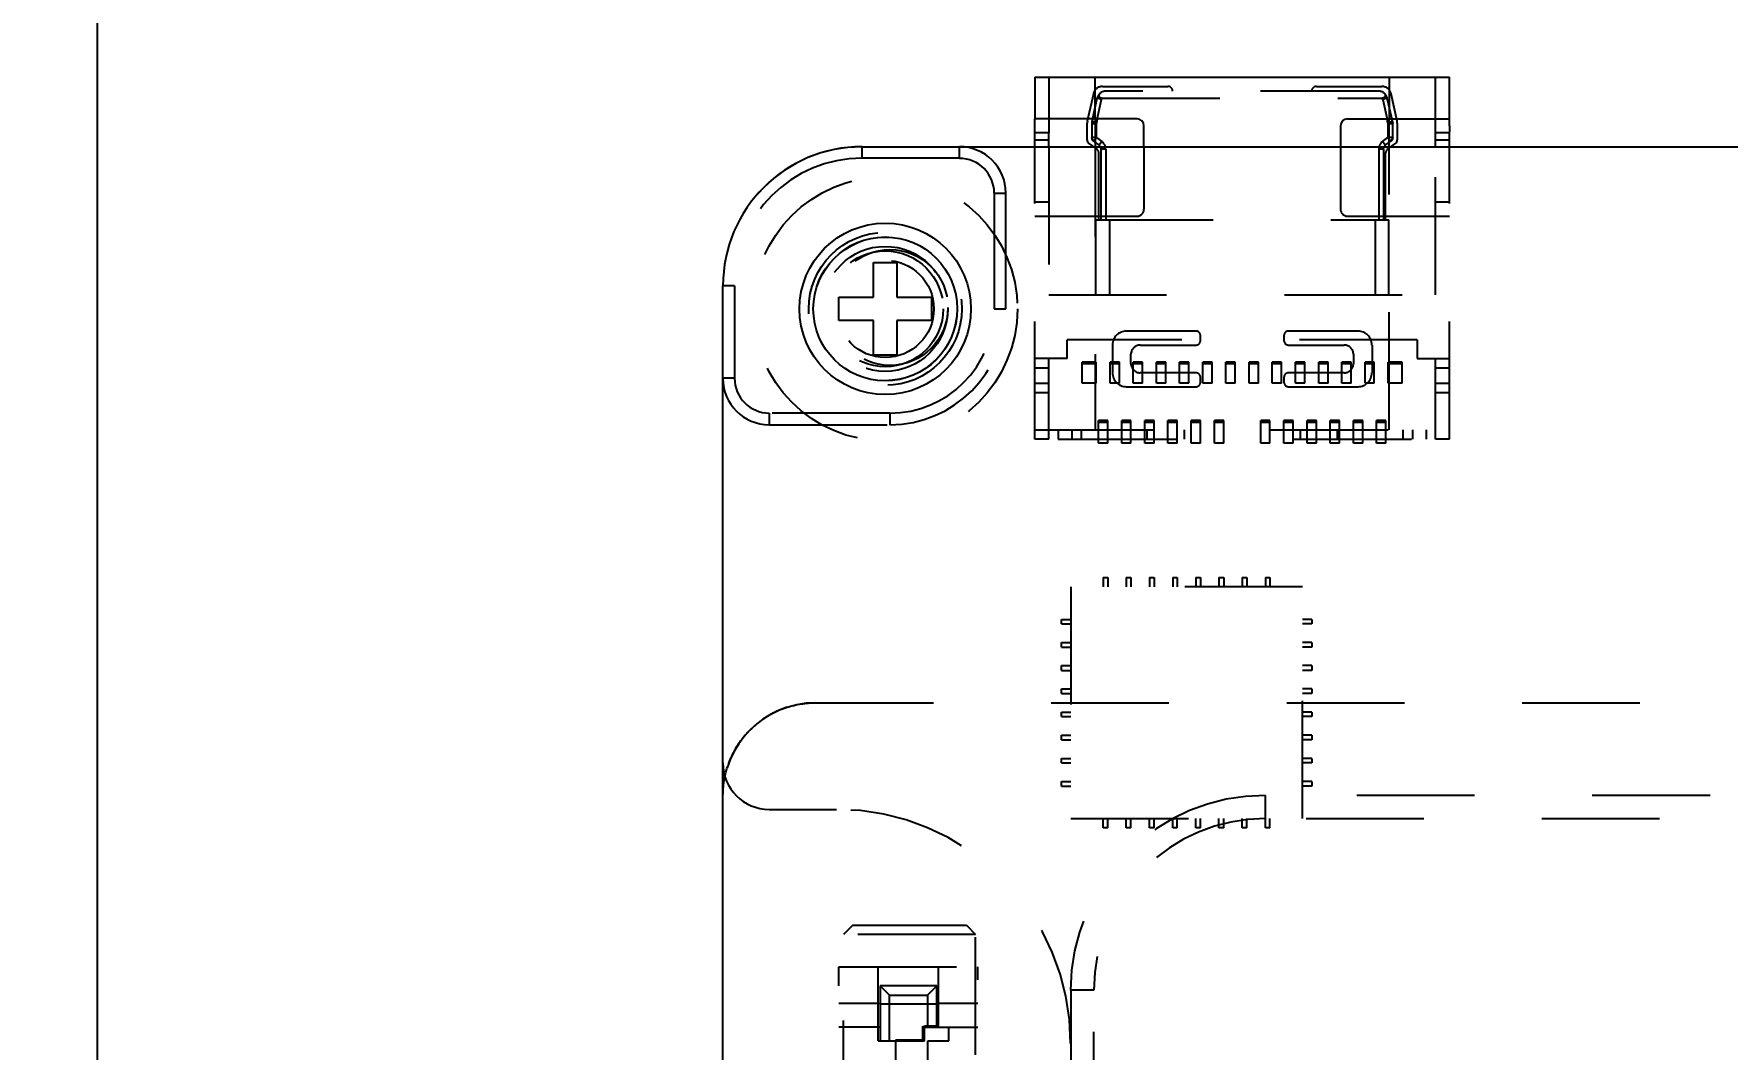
# Model space of a CAD drawing. Header units: inches. Extents: x 0 to 8.3, y 0 to 11.7.
# Drawn here: x 2.195 to 3.633, y 4.009 to 4.872 of the extents above; entities that cross this region are included whole.
import ezdxf

# ---------------------------------------------------------------- set-up
doc = ezdxf.new("R2010")
doc.units = ezdxf.units.IN
doc.header["$LTSCALE"] = 0.762205
doc.header["$MEASUREMENT"] = 0
doc.linetypes.add('HIDDEN', pattern=[0.2, 0.1, -0.1])
doc.layers.get('0').update_dxf_attribs({"linetype": 'CONTINUOUS'})
for name, color, linetype in [('02___PRT_ALL_AXES', 7, 'CONTINUOUS'), ('03___PRT_ALL_CURVES', 7, 'CONTINUOUS'), ('03__ASM_ALL_CURVES', 7, 'CONTINUOUS'), ('DEFAULT_2', 8, 'HIDDEN')]:
    doc.layers.add(name, color=color, linetype=linetype)
doc.styles.get("Standard").update_dxf_attribs({"font": 'txt', "width": 0.8})
doc.dimstyles.new('DIMSTYLE_1', dxfattribs={"dimtxt": 0.15625, "dimasz": 0.1875, "dimexe": 0.125, "dimexo": 0.0625, "dimgap": 0.078125, "dimtad": 0, "dimtih": 1, "dimtoh": 1, "dimzin": 4, "dimdsep": 46, "dimtxsty": 'STANDARD', "dimblk": 'CLOSED', "dimblk1": 'CLOSED', "dimblk2": 'CLOSED', "dimcen": 0.09, "dimadec": 0, "dimazin": 0, "dimtfac": 1, "dimtofl": 0, "dimtmove": 0, "dimatfit": 3, "dimldrblk": 'CLOSED', "dimfxl": 1, "dimtolj": 1, "dimtzin": 4, "dimarcsym": 0})

# ---------------------------------------------------------------- blocks, each defined once
blk = doc.blocks.new('_CLOSED')
at = {"color": 0, "linetype": 'BYBLOCK'}
for p, q in [((0, 0), (-1, 0.1667)), ((-1, 0.1667), (-1, -0.1667)), ((-1, -0.1667), (0, 0)), ((-1, 0), (0, 0))]:
    blk.add_line(p, q, dxfattribs=at)
blk = doc.blocks.new('*D0')
at = {"color": 2, "linetype": 'CONTINUOUS'}
for p, q in [((2.3435, 10.5477), (1.1297, 10.5477)), ((1.2547, 10.5477), (1.2547, 5.9165)), ((1.2547, 0.9729), (1.2547, 5.604)), ((2.3435, 0.9729), (1.1297, 0.9729))]:
    blk.add_line(p, q, dxfattribs=at)
at = {"color": 2, "linetype": 'CONTINUOUS', "xscale": 0.1875, "yscale": 0.1875, "zscale": 0.1875}
for p, rotation in [((1.2547, 10.5477), 90), ((1.2547, 0.9729), 270)]:
    blk.add_blockref('_CLOSED', p, dxfattribs=dict(at, rotation=rotation))
at = {"color": 2, "linetype": 'CONTINUOUS', "insert": (1.2547, 5.8384), "char_height": 0.15625, "width": 0.625, "attachment_point": 2, "line_spacing_factor": 0.9}
blk.add_mtext('243.2', dxfattribs=at)

msp = doc.modelspace()

# ---------------------------------------------------------------- linework, layer by layer
at = {"color": 7, "linetype": 'CONTINUOUS'}
for p, q in [((2.2485, 10.3902), (2.2485, 1.0516)), ((3.0449, 4.8351), (3.0449, 4.7996)), ((3.0449, 4.8351), (3.3969, 4.8351)), ((3.0961, 4.7996), (3.0961, 4.8351)), ((3.3457, 4.8351), (3.3457, 4.7996)), ((3.3969, 4.7996), (3.3969, 4.8351)), ((3.1316, 4.7996), (3.0449, 4.7996)), ((3.0449, 4.7906), (3.0449, 4.7988)), ((3.0567, 4.7937), (3.0567, 4.7887)), ((3.0892, 4.7819), (3.0892, 4.7961)), ((3.0933, 4.7974), (3.0932, 4.7957)), ((3.0932, 4.7957), (3.0932, 4.7839)), ((3.0932, 4.7957), (3.0971, 4.7957)), ((3.094, 4.8001), (3.0933, 4.7974)), ((3.0972, 4.7965), (3.0933, 4.7974)), ((3.0978, 4.7993), (3.0971, 4.7961)), ((3.0971, 4.7839), (3.0971, 4.7961)), ((3.1375, 4.776), (3.1375, 4.7937)), ((3.3044, 4.7937), (3.3044, 4.776)), ((3.3103, 4.7996), (3.3969, 4.7996)), ((3.3447, 4.7961), (3.344, 4.7993)), ((3.3485, 4.7974), (3.3446, 4.7965)), ((3.3447, 4.7961), (3.3447, 4.7839)), ((3.3447, 4.7957), (3.3487, 4.7957)), ((3.3485, 4.7974), (3.3479, 4.8001)), ((3.3487, 4.7839), (3.3487, 4.7957)), ((3.3526, 4.7961), (3.3526, 4.7819)), ((3.3851, 4.7906), (3.3851, 4.7988)), ((3.3969, 4.7937), (3.3969, 4.7887)), ((2.8981, 4.776), (6.0083, 4.776)), ((3.0449, 4.776), (3.0449, 4.7878)), ((3.0567, 4.7878), (3.0449, 4.7878)), ((3.0449, 4.7819), (3.0567, 4.7819)), ((3.0567, 4.776), (3.0567, 4.7878)), ((3.0907, 4.7788), (3.0924, 4.7776)), ((3.0971, 4.7839), (3.0932, 4.7839)), ((3.0947, 4.7807), (3.0971, 4.7839)), ((3.0947, 4.7807), (3.0995, 4.7772)), ((3.0971, 4.7839), (3.1018, 4.7803)), ((3.1018, 4.7803), (3.0995, 4.7772)), ((3.34, 4.7803), (3.3447, 4.7839)), ((3.3424, 4.7772), (3.34, 4.7803)), ((3.3424, 4.7772), (3.3471, 4.7807)), ((3.3447, 4.7839), (3.3471, 4.7807)), ((3.3487, 4.7839), (3.3447, 4.7839)), ((3.3471, 4.7807), (3.3483, 4.7821)), ((3.3495, 4.7776), (3.351, 4.7788)), ((3.3851, 4.776), (3.3851, 4.7878)), ((3.3969, 4.7878), (3.3851, 4.7878)), ((3.3851, 4.7819), (3.3969, 4.7819)), ((3.3969, 4.776), (3.3969, 4.7878)), ((2.9079, 4.6481), (2.9079, 4.6776)), ((2.9079, 4.6776), (2.9276, 4.6776)), ((2.9276, 4.6776), (2.9276, 4.6481)), ((2.78, 2.6894), (2.78, 4.6579)), ((2.8784, 4.6284), (2.8784, 4.6481)), ((2.8784, 4.6481), (2.9079, 4.6481)), ((2.9276, 4.6481), (2.9571, 4.6481)), ((2.9571, 4.6481), (2.9571, 4.6284)), ((2.9079, 4.6284), (2.8784, 4.6284)), ((2.9079, 4.5988), (2.9079, 4.6284)), ((2.9276, 4.6284), (2.9276, 4.5988)), ((2.9571, 4.6284), (2.9276, 4.6284)), ((2.9276, 4.5988), (2.9079, 4.5988))]:
    msp.add_line(p, q, dxfattribs=at)
for radius in [0.0728, 0.0611]:
    msp.add_circle((2.9178, 4.6382), radius, dxfattribs=at)
for centre, radius, start, end in [((3.0971, 4.7961), 0.00787, 167.5467, 180), ((3.101, 4.7957), 0.00787, 167.5275, 180), ((3.1316, 4.7937), 0.00591, 0, 90), ((3.3103, 4.7937), 0.00591, 90, 180), ((3.3408, 4.7957), 0.00787, 0, 12.4725), ((3.3447, 4.7961), 0.00787, 0, 12.4725), ((2.8981, 4.6579), 0.1181, 90, 180), ((3.0932, 4.7819), 0.00394, 180, 231.5686), ((3.0971, 4.7839), 0.00394, 180, 233.1301), ((3.0971, 4.774), 0.00787, 17.71, 53.1301), ((3.3447, 4.774), 0.00787, 126.8699, 144.5783), ((3.3447, 4.7839), 0.00394, 306.8699, 360), ((3.3487, 4.7819), 0.00394, 306.8699, 358.4385)]:
    msp.add_arc(centre, radius, start, end, dxfattribs=at)
at = {"layer": '02___PRT_ALL_AXES', "color": 8, "linetype": 'HIDDEN'}
for radius in [0.0531, 0.0492]:
    msp.add_circle((2.9178, 4.6382), radius, dxfattribs=at)
at = {"layer": '03___PRT_ALL_CURVES', "color": 4, "linetype": 'CONTINUOUS'}
msp.add_line((2.2485, 10.3902), (2.2485, 1.0514), dxfattribs=at)
at = {"layer": '03___PRT_ALL_CURVES', "color": 8, "linetype": 'HIDDEN'}
for p, q in [((2.8587, 4.3036), (4.1835, 4.3036)), ((2.78, 3.3587), (2.78, 4.2248))]:
    msp.add_line(p, q, dxfattribs=at)
msp.add_circle((2.9218, 4.6394), 0.0492, dxfattribs=at)
for centre, radius, start, end in [((2.8584, 4.2253), 0.0782, 107.9325, 126.0675), ((2.8591, 4.2244), 0.0793, 126.061, 143.939), ((2.8582, 4.2251), 0.0782, 143.9325, 162.0675)]:
    msp.add_arc(centre, radius, start, end, dxfattribs=at)
for points in [[(2.8344, 4.2997), (2.8422, 4.3022), (2.8505, 4.3035), (2.8587, 4.3036)], [(2.78, 4.2248), (2.78, 4.233), (2.7813, 4.2413), (2.7838, 4.2492)]]:
    msp.add_open_spline(points, degree=3, dxfattribs=at)
at = {"layer": '03__ASM_ALL_CURVES', "color": 8, "linetype": 'HIDDEN'}
for p, q in [((2.8981, 4.776), (6.0083, 4.776)), ((2.78, 2.6894), (2.78, 4.6579))]:
    msp.add_line(p, q, dxfattribs=at)
msp.add_arc((2.8981, 4.6579), 0.1181, 90, 180, dxfattribs=at)
at = {"layer": 'DEFAULT_2', "color": 8, "linetype": 'HIDDEN'}
for p, q in [((3.0567, 4.8351), (3.0567, 4.7937)), ((3.3851, 4.7988), (3.3851, 4.8351)), ((3.0945, 4.821), (3.0894, 4.7978)), ((3.102, 4.8173), (3.1016, 4.8162)), ((3.102, 4.8173), (3.3399, 4.8173)), ((3.1022, 4.8272), (3.1579, 4.8272)), ((3.3364, 4.8233), (3.1054, 4.8233)), ((3.2839, 4.8272), (3.3396, 4.8272)), ((3.3403, 4.8162), (3.3398, 4.8173)), ((3.3524, 4.7978), (3.3473, 4.821)), ((3.094, 4.8001), (3.0977, 4.8171)), ((3.1015, 4.8162), (3.0977, 4.8171)), ((3.0978, 4.7993), (3.1015, 4.8162)), ((3.3441, 4.8171), (3.3403, 4.8162)), ((3.3403, 4.8162), (3.344, 4.7993)), ((3.3479, 4.8001), (3.3441, 4.8171)), ((3.0449, 4.7988), (3.0449, 4.7996)), ((3.0449, 4.7878), (3.0449, 4.7906)), ((3.0567, 4.7887), (3.0567, 4.7878)), ((3.0933, 4.7974), (3.0933, 4.7974)), ((3.0961, 4.7996), (3.0961, 4.5355)), ((3.3457, 4.5355), (3.3457, 4.7996)), ((3.3485, 4.7974), (3.3487, 4.7957)), ((3.3851, 4.7878), (3.3851, 4.7906)), ((3.3969, 4.7937), (3.3969, 4.7996)), ((3.3969, 4.7878), (3.3969, 4.7887)), ((2.8981, 4.7662), (2.8981, 4.776)), ((2.9808, 4.7662), (2.9808, 4.776)), ((3.0449, 4.5276), (3.0449, 4.776)), ((3.0567, 4.776), (3.0567, 4.65)), ((3.0924, 4.7776), (3.0977, 4.7736)), ((3.0936, 4.7821), (3.0932, 4.7839)), ((3.0947, 4.7807), (3.0936, 4.7821)), ((3.0947, 4.7808), (3.0947, 4.7807)), ((3.101, 4.774), (3.101, 4.7138)), ((3.105, 4.774), (3.101, 4.774)), ((3.105, 4.774), (3.105, 4.7138)), ((3.1375, 4.776), (3.1375, 4.7229)), ((3.3044, 4.776), (3.3044, 4.7229)), ((3.3369, 4.774), (3.3369, 4.7138)), ((3.3408, 4.774), (3.3369, 4.774)), ((3.3408, 4.774), (3.3408, 4.7138)), ((3.3423, 4.7771), (3.3424, 4.7772)), ((3.3441, 4.7736), (3.3495, 4.7776)), ((3.3487, 4.7839), (3.3483, 4.7821)), ((3.3851, 4.65), (3.3851, 4.776)), ((3.3969, 4.5276), (3.3969, 4.776)), ((2.9808, 4.7662), (2.8981, 4.7662)), ((3.0992, 4.7138), (3.0992, 4.7705)), ((3.3426, 4.7138), (3.3426, 4.7705)), ((3.0103, 4.7366), (3.0103, 4.6382)), ((3.0103, 4.7366), (3.0201, 4.7366)), ((3.0201, 4.6382), (3.0201, 4.7366)), ((3.0567, 4.7288), (3.0449, 4.7288)), ((3.0449, 4.717), (3.1316, 4.717)), ((3.3103, 4.717), (3.3969, 4.717)), ((3.3969, 4.7288), (3.3851, 4.7288)), ((3.0963, 4.7138), (3.0963, 4.65)), ((3.0963, 4.7138), (3.3455, 4.7138)), ((3.1081, 4.7138), (3.1081, 4.65)), ((3.3337, 4.7138), (3.3337, 4.65)), ((3.3455, 4.65), (3.3455, 4.7138)), ((2.7898, 4.6579), (2.78, 4.6579)), ((2.7898, 4.6579), (2.7898, 4.5792)), ((3.0567, 4.65), (3.3851, 4.65)), ((3.0103, 4.6382), (3.0201, 4.6382)), ((3.1816, 4.6193), (3.1225, 4.6193)), ((3.3193, 4.6193), (3.2603, 4.6193)), ((3.0723, 4.5961), (3.0723, 4.6118)), ((3.3696, 4.6118), (3.0723, 4.6118)), ((3.1107, 4.6075), (3.1107, 4.5839)), ((3.1343, 4.6075), (3.1816, 4.6075)), ((3.1855, 4.6114), (3.1855, 4.6154)), ((3.2564, 4.6154), (3.2564, 4.6114)), ((3.2603, 4.6075), (3.3075, 4.6075)), ((3.3312, 4.6075), (3.3312, 4.5839)), ((3.3696, 4.6118), (3.3696, 4.5961)), ((3.0723, 4.5961), (3.0449, 4.5961)), ((3.0449, 4.5882), (3.0567, 4.5882)), ((3.0567, 4.5276), (3.0567, 4.5961)), ((3.0851, 4.5752), (3.0851, 4.5929)), ((3.0969, 4.5929), (3.0851, 4.5929)), ((3.0969, 4.5914), (3.0851, 4.5914)), ((3.0969, 4.5752), (3.0969, 4.5929)), ((3.1087, 4.5752), (3.1087, 4.5929)), ((3.1166, 4.5929), (3.1087, 4.5929)), ((3.1166, 4.5914), (3.1087, 4.5914)), ((3.1166, 4.5752), (3.1166, 4.5929)), ((3.1264, 4.5918), (3.1264, 4.5996)), ((3.1284, 4.5752), (3.1284, 4.5929)), ((3.1363, 4.5929), (3.1284, 4.5929)), ((3.1363, 4.5914), (3.1284, 4.5914)), ((3.1363, 4.5752), (3.1363, 4.5929)), ((3.1481, 4.5752), (3.1481, 4.5929)), ((3.156, 4.5929), (3.1481, 4.5929)), ((3.156, 4.5914), (3.1481, 4.5914)), ((3.156, 4.5752), (3.156, 4.5929)), ((3.1678, 4.5752), (3.1678, 4.5929)), ((3.1756, 4.5929), (3.1678, 4.5929)), ((3.1756, 4.5914), (3.1678, 4.5914)), ((3.1756, 4.5752), (3.1756, 4.5929)), ((3.1875, 4.5752), (3.1875, 4.5929)), ((3.1953, 4.5929), (3.1875, 4.5929)), ((3.1953, 4.5914), (3.1875, 4.5914)), ((3.1953, 4.5752), (3.1953, 4.5929)), ((3.2071, 4.5752), (3.2071, 4.5929)), ((3.215, 4.5929), (3.2071, 4.5929)), ((3.215, 4.5914), (3.2071, 4.5914)), ((3.215, 4.5752), (3.215, 4.5929)), ((3.2268, 4.5752), (3.2268, 4.5929)), ((3.2347, 4.5929), (3.2268, 4.5929)), ((3.2347, 4.5914), (3.2268, 4.5914)), ((3.2347, 4.5752), (3.2347, 4.5929)), ((3.2465, 4.5752), (3.2465, 4.5929)), ((3.2544, 4.5929), (3.2465, 4.5929)), ((3.2544, 4.5914), (3.2465, 4.5914)), ((3.2544, 4.5752), (3.2544, 4.5929)), ((3.2662, 4.5752), (3.2662, 4.5929)), ((3.2741, 4.5929), (3.2662, 4.5929)), ((3.2741, 4.5914), (3.2662, 4.5914)), ((3.2741, 4.5752), (3.2741, 4.5929)), ((3.2938, 4.5929), (3.2859, 4.5929)), ((3.2859, 4.5752), (3.2859, 4.5929)), ((3.2938, 4.5914), (3.2859, 4.5914)), ((3.2938, 4.5752), (3.2938, 4.5929)), ((3.3134, 4.5929), (3.3056, 4.5929)), ((3.3056, 4.5752), (3.3056, 4.5929)), ((3.3134, 4.5914), (3.3056, 4.5914)), ((3.3134, 4.5752), (3.3134, 4.5929)), ((3.3154, 4.5996), (3.3154, 4.5918)), ((3.3331, 4.5929), (3.3253, 4.5929)), ((3.3253, 4.5752), (3.3253, 4.5929)), ((3.3331, 4.5914), (3.3253, 4.5914)), ((3.3331, 4.5752), (3.3331, 4.5929)), ((3.3567, 4.5929), (3.3449, 4.5929)), ((3.3449, 4.5752), (3.3449, 4.5929)), ((3.3567, 4.5914), (3.3449, 4.5914)), ((3.3567, 4.5752), (3.3567, 4.5929)), ((3.3696, 4.5961), (3.3969, 4.5961)), ((3.3851, 4.5276), (3.3851, 4.5961)), ((3.3851, 4.5882), (3.3969, 4.5882)), ((2.7898, 4.5792), (2.78, 4.5792)), ((3.0567, 4.5748), (3.0449, 4.5748)), ((3.0969, 4.5752), (3.0851, 4.5752)), ((3.1166, 4.5752), (3.1087, 4.5752)), ((3.1363, 4.5752), (3.1284, 4.5752)), ((3.1816, 4.5839), (3.1343, 4.5839)), ((3.156, 4.5752), (3.1481, 4.5752)), ((3.1756, 4.5752), (3.1678, 4.5752)), ((3.1855, 4.576), (3.1855, 4.5799)), ((3.1953, 4.5752), (3.1875, 4.5752)), ((3.215, 4.5752), (3.2071, 4.5752)), ((3.2347, 4.5752), (3.2268, 4.5752)), ((3.2544, 4.5752), (3.2465, 4.5752)), ((3.2564, 4.5799), (3.2564, 4.576)), ((3.3075, 4.5839), (3.2603, 4.5839)), ((3.2741, 4.5752), (3.2662, 4.5752)), ((3.2938, 4.5752), (3.2859, 4.5752)), ((3.3134, 4.5752), (3.3056, 4.5752)), ((3.3331, 4.5752), (3.3253, 4.5752)), ((3.3567, 4.5752), (3.3449, 4.5752)), ((3.3969, 4.5748), (3.3851, 4.5748)), ((3.0567, 4.567), (3.0449, 4.567)), ((3.1225, 4.5721), (3.1816, 4.5721)), ((3.2603, 4.5721), (3.3193, 4.5721)), ((3.3969, 4.567), (3.3851, 4.567)), ((2.8193, 4.5496), (2.8193, 4.5398)), ((2.9217, 4.5496), (2.8193, 4.5496)), ((2.9217, 4.5496), (2.9217, 4.5398)), ((2.8193, 4.5398), (2.9217, 4.5398)), ((3.0449, 4.5355), (3.3969, 4.5355)), ((3.0646, 4.5355), (3.0646, 4.5276)), ((3.0764, 4.5276), (3.0764, 4.5355)), ((3.0843, 4.5355), (3.0843, 4.5276)), ((3.0989, 4.524), (3.0989, 4.5433)), ((3.1067, 4.5433), (3.0989, 4.5433)), ((3.1067, 4.5418), (3.0989, 4.5418)), ((3.1067, 4.524), (3.1067, 4.5433)), ((3.1186, 4.524), (3.1186, 4.5433)), ((3.1264, 4.5433), (3.1186, 4.5433)), ((3.1264, 4.5418), (3.1186, 4.5418)), ((3.1264, 4.524), (3.1264, 4.5433)), ((3.1382, 4.524), (3.1382, 4.5433)), ((3.1461, 4.5433), (3.1382, 4.5433)), ((3.1461, 4.5418), (3.1382, 4.5418)), ((3.1402, 4.5276), (3.1402, 4.5355)), ((3.1461, 4.524), (3.1461, 4.5433)), ((3.1579, 4.524), (3.1579, 4.5433)), ((3.1658, 4.5433), (3.1579, 4.5433)), ((3.1658, 4.5418), (3.1579, 4.5418)), ((3.1658, 4.524), (3.1658, 4.5433)), ((3.1717, 4.5355), (3.1717, 4.5276)), ((3.1776, 4.524), (3.1776, 4.5433)), ((3.1855, 4.5433), (3.1776, 4.5433)), ((3.1855, 4.5418), (3.1776, 4.5418)), ((3.1855, 4.524), (3.1855, 4.5433)), ((3.1973, 4.524), (3.1973, 4.5433)), ((3.2052, 4.5433), (3.1973, 4.5433)), ((3.2052, 4.5418), (3.1973, 4.5418)), ((3.2052, 4.524), (3.2052, 4.5433)), ((3.2367, 4.524), (3.2367, 4.5433)), ((3.2445, 4.5433), (3.2367, 4.5433)), ((3.2445, 4.5418), (3.2367, 4.5418)), ((3.2445, 4.524), (3.2445, 4.5433)), ((3.2564, 4.524), (3.2564, 4.5433)), ((3.2642, 4.5433), (3.2564, 4.5433)), ((3.2642, 4.5418), (3.2564, 4.5418)), ((3.2642, 4.524), (3.2642, 4.5433)), ((3.2701, 4.5355), (3.2701, 4.5276)), ((3.276, 4.524), (3.276, 4.5433)), ((3.2839, 4.5433), (3.276, 4.5433)), ((3.2839, 4.5418), (3.276, 4.5418)), ((3.2839, 4.524), (3.2839, 4.5433)), ((3.3036, 4.5433), (3.2957, 4.5433)), ((3.2957, 4.524), (3.2957, 4.5433)), ((3.3036, 4.5418), (3.2957, 4.5418)), ((3.3016, 4.5355), (3.3016, 4.5276)), ((3.3036, 4.524), (3.3036, 4.5433)), ((3.3233, 4.5433), (3.3154, 4.5433)), ((3.3154, 4.524), (3.3154, 4.5433)), ((3.3233, 4.5418), (3.3154, 4.5418)), ((3.3233, 4.524), (3.3233, 4.5433)), ((3.343, 4.5433), (3.3351, 4.5433)), ((3.3351, 4.524), (3.3351, 4.5433)), ((3.343, 4.5418), (3.3351, 4.5418)), ((3.343, 4.524), (3.343, 4.5433)), ((3.3575, 4.5276), (3.3575, 4.5355)), ((3.3654, 4.5355), (3.3654, 4.5276)), ((3.3772, 4.5355), (3.3772, 4.5276)), ((3.0567, 4.5276), (3.0449, 4.5276)), ((3.0646, 4.5276), (3.3772, 4.5276)), ((3.1067, 4.524), (3.0989, 4.524)), ((3.1264, 4.524), (3.1186, 4.524)), ((3.1461, 4.524), (3.1382, 4.524)), ((3.1658, 4.524), (3.1579, 4.524)), ((3.1855, 4.524), (3.1776, 4.524)), ((3.2052, 4.524), (3.1973, 4.524)), ((3.2445, 4.524), (3.2367, 4.524)), ((3.2642, 4.524), (3.2564, 4.524)), ((3.2839, 4.524), (3.276, 4.524)), ((3.3036, 4.524), (3.2957, 4.524)), ((3.3233, 4.524), (3.3154, 4.524)), ((3.343, 4.524), (3.3351, 4.524)), ((3.3969, 4.5276), (3.3851, 4.5276)), ((3.0753, 4.402), (3.0753, 4.2051)), ((3.2721, 4.402), (3.0753, 4.402)), ((3.1028, 4.4099), (3.1028, 4.402)), ((3.1028, 4.4099), (3.1067, 4.4099)), ((3.1067, 4.4099), (3.1067, 4.402)), ((3.1225, 4.4099), (3.1225, 4.402)), ((3.1225, 4.4099), (3.1264, 4.4099)), ((3.1264, 4.4099), (3.1264, 4.402)), ((3.1422, 4.4099), (3.1422, 4.402)), ((3.1422, 4.4099), (3.1461, 4.4099)), ((3.1461, 4.4099), (3.1461, 4.402)), ((3.1619, 4.4099), (3.1619, 4.402)), ((3.1619, 4.4099), (3.1658, 4.4099)), ((3.1658, 4.4099), (3.1658, 4.402)), ((3.1816, 4.4099), (3.1816, 4.402)), ((3.1816, 4.4099), (3.1855, 4.4099)), ((3.1855, 4.4099), (3.1855, 4.402)), ((3.2012, 4.4099), (3.2012, 4.402)), ((3.2012, 4.4099), (3.2052, 4.4099)), ((3.2052, 4.4099), (3.2052, 4.402)), ((3.2209, 4.4099), (3.2209, 4.402)), ((3.2209, 4.4099), (3.2249, 4.4099)), ((3.2249, 4.4099), (3.2249, 4.402)), ((3.2406, 4.4099), (3.2406, 4.402)), ((3.2406, 4.4099), (3.2445, 4.4099)), ((3.2445, 4.4099), (3.2445, 4.402)), ((3.2721, 4.2051), (3.2721, 4.402)), ((3.0674, 4.3705), (3.0674, 4.3744)), ((3.0674, 4.3744), (3.0753, 4.3744)), ((3.28, 4.3744), (3.2721, 4.3744)), ((3.28, 4.3744), (3.28, 4.3705)), ((3.0674, 4.3705), (3.0753, 4.3705)), ((3.28, 4.3705), (3.2721, 4.3705)), ((3.0674, 4.3508), (3.0674, 4.3547)), ((3.0674, 4.3547), (3.0753, 4.3547)), ((3.0674, 4.3508), (3.0753, 4.3508)), ((3.28, 4.3547), (3.2721, 4.3547)), ((3.28, 4.3508), (3.2721, 4.3508)), ((3.28, 4.3547), (3.28, 4.3508)), ((3.0674, 4.3311), (3.0674, 4.3351)), ((3.0674, 4.3351), (3.0753, 4.3351)), ((3.0674, 4.3311), (3.0753, 4.3311)), ((3.28, 4.3351), (3.2721, 4.3351)), ((3.28, 4.3311), (3.2721, 4.3311)), ((3.28, 4.3351), (3.28, 4.3311)), ((3.0674, 4.3154), (3.0753, 4.3154)), ((3.0674, 4.3114), (3.0674, 4.3154)), ((3.28, 4.3154), (3.2721, 4.3154)), ((3.28, 4.3154), (3.28, 4.3114)), ((2.8587, 4.3036), (4.1835, 4.3036)), ((3.0674, 4.3114), (3.0753, 4.3114)), ((3.28, 4.3114), (3.2721, 4.3114)), ((3.0674, 4.2957), (3.0753, 4.2957)), ((3.0674, 4.2918), (3.0674, 4.2957)), ((3.0674, 4.2918), (3.0753, 4.2918)), ((3.28, 4.2957), (3.2721, 4.2957)), ((3.28, 4.2918), (3.2721, 4.2918)), ((3.28, 4.2957), (3.28, 4.2918)), ((3.0674, 4.276), (3.0753, 4.276)), ((3.0674, 4.2721), (3.0674, 4.276)), ((3.0674, 4.2721), (3.0753, 4.2721)), ((3.28, 4.276), (3.2721, 4.276)), ((3.28, 4.2721), (3.2721, 4.2721)), ((3.28, 4.276), (3.28, 4.2721)), ((3.0674, 4.2563), (3.0753, 4.2563)), ((3.0674, 4.2524), (3.0674, 4.2563)), ((3.0674, 4.2524), (3.0753, 4.2524)), ((3.28, 4.2563), (3.2721, 4.2563)), ((3.28, 4.2524), (3.2721, 4.2524)), ((3.28, 4.2563), (3.28, 4.2524)), ((3.0674, 4.2366), (3.0753, 4.2366)), ((3.0674, 4.2327), (3.0674, 4.2366)), ((3.0674, 4.2327), (3.0753, 4.2327)), ((3.28, 4.2366), (3.2721, 4.2366)), ((3.28, 4.2327), (3.2721, 4.2327)), ((3.28, 4.2366), (3.28, 4.2327)), ((4.0182, 4.2248), (3.2406, 4.2248)), ((3.2406, 4.1973), (3.2406, 4.2248)), ((2.8193, 4.213), (2.8764, 4.213)), ((3.0753, 4.2051), (4.0182, 4.2051)), ((3.1028, 4.1973), (3.1028, 4.2051)), ((3.1067, 4.1973), (3.1067, 4.2051)), ((3.1225, 4.1973), (3.1225, 4.2051)), ((3.1264, 4.1973), (3.1264, 4.2051)), ((3.1422, 4.1973), (3.1422, 4.2051)), ((3.1461, 4.1973), (3.1461, 4.2051)), ((3.1619, 4.1973), (3.1619, 4.2051)), ((3.1658, 4.1973), (3.1658, 4.2051)), ((3.1816, 4.1973), (3.1816, 4.2051)), ((3.1855, 4.1973), (3.1855, 4.2051)), ((3.2012, 4.1973), (3.2012, 4.2051)), ((3.2052, 4.1973), (3.2052, 4.2051)), ((3.2209, 4.1973), (3.2209, 4.2051)), ((3.2249, 4.1973), (3.2249, 4.2051)), ((3.2445, 4.1973), (3.2445, 4.2051)), ((3.1067, 4.1973), (3.1028, 4.1973)), ((3.1264, 4.1973), (3.1225, 4.1973)), ((3.1461, 4.1973), (3.1422, 4.1973)), ((3.1658, 4.1973), (3.1619, 4.1973)), ((3.1855, 4.1973), (3.1816, 4.1973)), ((3.2052, 4.1973), (3.2012, 4.1973)), ((3.2249, 4.1973), (3.2209, 4.1973)), ((3.2445, 4.1973), (3.2406, 4.1973)), ((2.8902, 4.1146), (2.8823, 4.1067)), ((2.8902, 4.1146), (2.9867, 4.1146)), ((2.9867, 4.1146), (2.9945, 4.1067)), ((2.8823, 3.9337), (2.8823, 4.1067)), ((2.9945, 4.1067), (2.8823, 4.1067)), ((2.9945, 4.0044), (2.9945, 4.1067)), ((2.8784, 3.863), (2.8784, 4.0792)), ((2.8784, 4.0792), (2.9965, 4.0792)), ((2.9119, 4.0162), (2.9119, 4.0792)), ((2.963, 4.028), (2.963, 4.0792)), ((2.9965, 3.2681), (2.9965, 4.0792)), ((2.9213, 4.0551), (2.9134, 4.063)), ((2.9134, 4.063), (2.9134, 4.0162)), ((2.9615, 4.063), (2.9134, 4.063)), ((2.9213, 4.0162), (2.9213, 4.0551)), ((2.9213, 4.0551), (2.9536, 4.0551)), ((2.9615, 4.063), (2.9536, 4.0551)), ((2.9536, 4.0551), (2.9536, 4.028)), ((2.9615, 4.028), (2.9615, 4.063)), ((3.0949, 4.0595), (3.0753, 4.0595)), ((3.0753, 4.0595), (3.0753, 3.3331)), ((3.0949, 3.524), (3.0949, 4.0595)), ((2.8784, 4.0484), (2.9119, 4.0484)), ((2.9119, 4.0484), (2.9134, 4.048)), ((2.9134, 4.048), (2.9146, 4.0477)), ((2.9134, 4.0477), (2.9615, 4.0477)), ((2.9603, 4.0477), (2.9615, 4.048)), ((2.9615, 4.048), (2.963, 4.0484)), ((2.963, 4.0484), (2.9965, 4.0484)), ((2.9134, 4.028), (2.8784, 4.028)), ((2.9497, 4.0288), (2.9524, 4.028)), ((2.9497, 4.0162), (2.9497, 4.0288)), ((2.9615, 4.0288), (2.9512, 4.0288)), ((2.9512, 4.028), (2.9965, 4.028)), ((2.9512, 4.0162), (2.9512, 4.028)), ((2.9718, 4.0162), (2.9718, 4.028)), ((2.9119, 4.0162), (2.9512, 4.0162)), ((2.9497, 4.017), (2.9265, 4.017)), ((2.9265, 4.017), (2.9265, 3.9898)), ((2.954, 4.0162), (2.9718, 4.0162)), ((2.954, 3.9898), (2.954, 4.0162))]:
    msp.add_line(p, q, dxfattribs=at)
for radius in [0.1122, 0.065, 0.061, 0.0531, 0.0413]:
    msp.add_circle((2.9178, 4.6382), radius, dxfattribs=at)
for centre, radius, start, end in [((3.1022, 4.8193), 0.00787, 90, 167.5275), ((3.1054, 4.8154), 0.00787, 90, 167.5275), ((3.1054, 4.8154), 0.00394, 150, 167.5275), ((3.1579, 4.8233), 0.00394, 0, 90), ((3.2839, 4.8233), 0.00394, 90, 180), ((3.3364, 4.8154), 0.00787, 12.4725, 90), ((3.3396, 4.8193), 0.00787, 12.4725, 90), ((3.3364, 4.8154), 0.00394, 12.4725, 30), ((2.9808, 4.7366), 0.0394, 0, 90), ((3.0971, 4.774), 0.00394, 0, 53.1301), ((3.0971, 4.774), 0.00787, 359.9993, 17.71), ((3.3447, 4.774), 0.00787, 144.5783, 180.0007), ((3.3447, 4.774), 0.00394, 126.8699, 180), ((2.8981, 4.6579), 0.1083, 90, 180), ((2.9808, 4.7366), 0.0295, 0, 90), ((3.0953, 4.7705), 0.00394, 1.5615, 53.1301), ((3.3466, 4.7705), 0.00394, 128.4314, 180), ((3.1316, 4.7229), 0.00591, 270, 360), ((3.3103, 4.7229), 0.00591, 180, 270), ((2.9217, 4.6382), 0.0984, 270, 360), ((2.9217, 4.6382), 0.0886, 270, 360), ((3.1225, 4.6075), 0.0118, 90, 180), ((3.1816, 4.6154), 0.00394, 0, 90), ((3.2603, 4.6154), 0.00394, 90, 180), ((3.3193, 4.6075), 0.0118, 0.003, 90), ((3.1343, 4.5996), 0.00787, 90, 180), ((3.1816, 4.6114), 0.00394, 270, 360), ((3.2603, 4.6114), 0.00394, 180, 270), ((3.3075, 4.5996), 0.00787, 0, 90), ((3.1343, 4.5918), 0.00787, 180, 270), ((3.3075, 4.5918), 0.00787, 270, 360), ((2.8193, 4.5792), 0.0394, 180, 270), ((2.8193, 4.5792), 0.0295, 180, 270), ((3.1225, 4.5839), 0.0118, 180.003, 270), ((3.1816, 4.5799), 0.00394, 0, 90), ((3.1816, 4.576), 0.00394, 270, 360), ((3.2603, 4.5799), 0.00394, 90, 180), ((3.2603, 4.576), 0.00394, 180, 270), ((3.3193, 4.5839), 0.0118, 270, 360), ((2.8587, 4.2248), 0.0787, 90, 180), ((2.8193, 4.2524), 0.0394, 180, 270), ((3.2406, 4.0595), 0.1654, 90, 180), ((2.8764, 4.0142), 0.1988, 0, 90), ((3.2406, 4.0595), 0.1457, 90, 180)]:
    msp.add_arc(centre, radius, start, end, dxfattribs=at)
for points, knots in [([(3.1002, 4.8213), (3.0998, 4.821), (3.0992, 4.8202), (3.0991, 4.8187), (3.1003, 4.8175), (3.1014, 4.8173), (3.102, 4.8173)], [0, 0, 0, 0, 0.238597, 0.457668, 0.700946, 1, 1, 1, 1]), ([(3.1002, 4.8213), (3.0997, 4.8209), (3.0988, 4.8197), (3.0994, 4.8183), (3.0999, 4.818)], [0, 0, 0, 0, 0.508518, 1, 1, 1, 1]), ([(3.3399, 4.8173), (3.3405, 4.8173), (3.3416, 4.8175), (3.3427, 4.8187), (3.3426, 4.8202), (3.342, 4.821), (3.3417, 4.8213)], [0, 0, 0, 0, 0.299054, 0.542332, 0.761403, 1, 1, 1, 1]), ([(3.3417, 4.8213), (3.3421, 4.8209), (3.343, 4.8197), (3.3424, 4.8183), (3.3419, 4.8179)], [0, 0, 0, 0, 0.507264, 1, 1, 1, 1])]:
    msp.add_open_spline(points, degree=3, knots=knots, dxfattribs=at)
for points in [[(3.0999, 4.818), (3.1005, 4.8175), (3.1013, 4.8173), (3.102, 4.8173)], [(3.3419, 4.8179), (3.3413, 4.8175), (3.3406, 4.8173), (3.3399, 4.8173)]]:
    msp.add_open_spline(points, degree=3, dxfattribs=at)

# ---------------------------------------------------------------- dimensions: what is measured, and where the dimension line sits
at = {"color": 2, "linetype": 'CONTINUOUS'}
dim = msp.add_linear_dim(base=(1.2547, 0.9729), p1=(2.406, 10.5477), p2=(2.406, 0.9729), angle=270, dimstyle='DIMSTYLE_1', dxfattribs=at)
dim.commit()
dim.dimension.update_dxf_attribs({"geometry": '*D0', "text_midpoint": (1.2547, 5.7603), "dimtype": 160})

doc.saveas('drawing.dxf')
